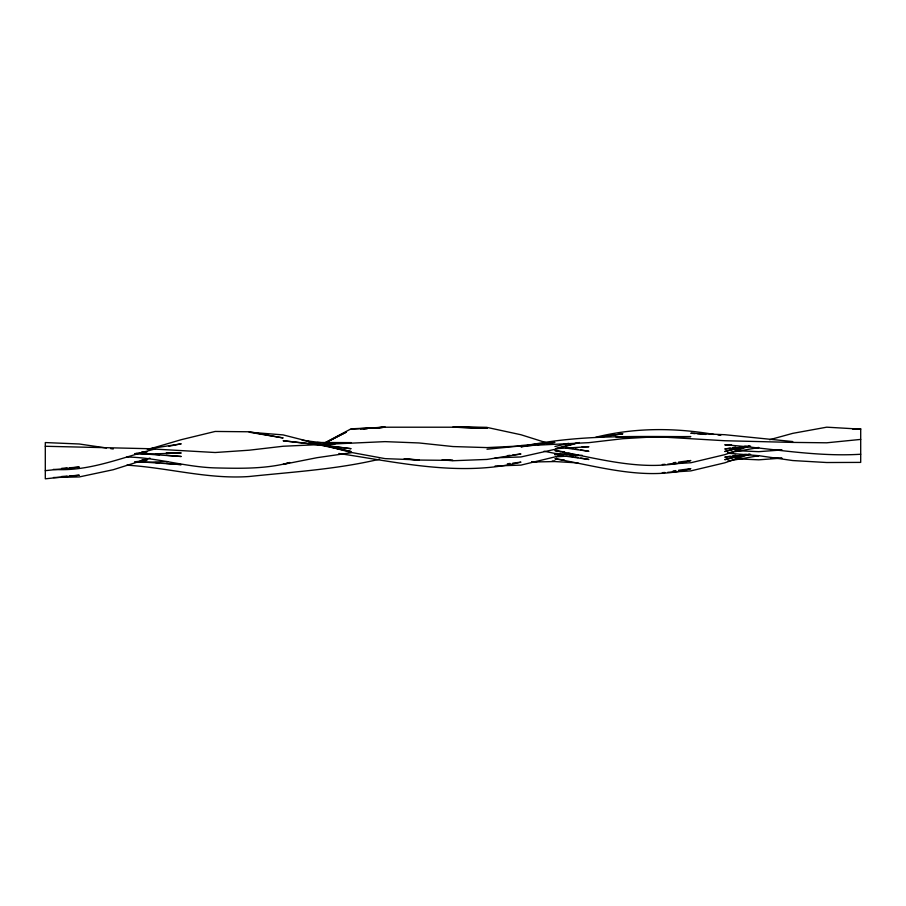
<?xml version="1.0" encoding="UTF-8"?>
<svg xmlns="http://www.w3.org/2000/svg" width="906" height="906" viewBox="0 0 906 906"><rect width="100%" height="100%" fill="white"/><g stroke="black" fill="none" stroke-linecap="round" stroke-linejoin="round"><path stroke-width="1.36" d="M325.594 442.411L351.075 428.832L385.05 427.213L453 427.213L486.975 427.406L520.95 434.744L547.088 442.955M749.624 446.012L724.8 454.665L690.825 462.74L667.722 464.166M749.624 454.166L724.8 462.819L690.825 470.894L667.722 472.32M735.253 450.203L748.322 446.103M735.253 458.357L748.322 454.257M289.66 462.649C265.492 469.093 240.011 468.504 215.175 467.904C185.334 467.043 156.647 457.428 126.84 457.02M149.841 448.9L181.2 439.693L215.175 431.449L249.15 431.777L283.125 437.949L249.15 432.185L283.125 434.903L325.254 445.616M289.66 462.479L283.125 464.404L317.1 457.677L351.075 452.762M579.387 442.502L554.925 449.331L520.95 456.964L495.129 457.824M569.874 453.306L520.95 465.118L495.129 465.978M769.647 439.716L792.75 433.351L826.725 427.179L860.7 429.15L857.982 429.218M556.284 448.357L578.028 442.683M556.284 456.511L568.515 453.317M745.185 446.228L724.8 451.505L746.544 446.126M745.185 454.382L724.8 459.659L746.544 454.28M554.925 446.522L568.515 443.351M155.379 448.889C121.846 457.371 88.856 471.935 53.454 469.365M168.969 446.216L181.2 443.815L147.225 449.116M149.943 458.108L113.25 469.716L79.275 476.93L53.454 477.519M595.695 437.258C634.393 427.541 674.755 427.643 713.928 434.416M379.614 459.183C336.715 469.376 292.831 471.924 249.15 476.511C207.791 479.433 167.723 467.587 126.84 465.174M727.518 461.154L758.775 455.684L792.75 460.554L826.725 462.524L860.7 462.4L860.7 428.708L852.546 429.002M134.994 453.838L147.225 451.698L141.789 451.822M134.994 461.992L147.225 459.852L141.789 459.976M730.236 448.062L724.8 449.002L750.621 446.205M732.954 447.587L735.672 447.111M730.236 456.216L724.8 457.156L750.621 454.359M732.954 455.741L735.672 455.265M599.772 437.054L622.875 433.77L598.413 437.236M534.54 445.061L520.95 446.828C576.828 434.37 633.996 436.703 690.825 436.613L616.08 437.156M537.258 444.71L544.053 443.838M546.771 443.476L554.925 442.422L520.95 445.548M673.158 462.773L675.876 462.434M678.594 462.083L690.825 460.531C645.604 473.057 599.613 458.459 554.925 450.599L564.438 451.935M673.158 470.927L675.876 470.588M678.594 470.237L690.825 468.685C645.604 481.211 599.613 466.613 554.925 458.753L564.438 460.089M507.36 455.639L510.078 455.31M512.796 454.982L520.95 453.997L486.975 459.433L453 460.735L442.128 459.784M507.36 463.793L510.078 463.464M512.796 463.136L520.95 462.151C460.407 477.043 398.98 462.468 338.844 453.487M45.3 470.667L79.275 467.066L69.762 467.768M860.7 439.41L826.725 442.796L792.75 442.411L724.8 440.735L656.85 436.715L622.875 438.697L588.9 442.649L486.975 447.598L453 446.556L419.025 442.955L385.05 441.63L283.125 446.25L249.15 450.203L215.175 452.513L147.225 448.663L45.3 446.273M486.975 449.229L520.95 445.911M363.306 428.946L367.383 428.617M374.178 428.085L385.05 427.213L351.075 429.195M754.698 447.847L758.775 447.53L727.518 453L731.595 453.068M754.698 456.001L758.775 455.684L727.518 453.193M781.878 449.954L758.775 451.675L738.39 450.758M781.878 458.108L758.775 459.829L738.39 458.912M61.608 468.357L67.044 467.96M61.608 476.511L67.044 476.114M69.762 475.922L79.275 475.22L45.3 478.821L45.3 442.558L79.275 443.997L106.455 447.994M360.588 428.991L367.383 428.493M372.819 428.096L385.05 427.213M662.286 464.506L665.004 464.336M662.286 472.66L665.004 472.49M556.284 448.629L588.9 446.726L582.105 446.681M556.284 456.783L582.105 455.276M531.822 461.811L537.258 461.607M552.207 461.041L554.925 460.939M167.61 461.584L147.225 462.253L134.994 461.664M531.822 462.015L554.925 461.562L578.028 462.909M860.7 454.246C815.026 457.088 770.134 448.028 724.8 444.812L731.595 444.914M317.1 442.49L351.075 442.626M166.251 452.875L181.2 452.989L147.225 454.099L134.994 453.51M486.975 427.609L453 427.213L486.975 428.085M486.975 427.836L453 427.213L486.975 428.006M771.006 449.818L781.878 450.191M771.006 457.972L781.878 458.345M578.028 454.755L554.925 453.408L544.053 451.233M405.435 458.912L419.025 459.92L385.05 458.629L351.075 452.4L327.972 446.33M694.902 433.555L690.825 433.238L724.8 434.71L792.75 441.562M697.62 433.77L705.774 434.416M444.846 459.761L453 460.395L419.025 460.055L404.076 458.889M155.379 454.404L159.456 454.733M166.251 455.276L181.2 456.488L136.353 453.408M155.379 462.558L159.456 462.887M166.251 463.43L181.2 464.642L136.353 461.562M302.151 440.259L334.767 444.393M317.1 444.416L283.125 440.758L351.075 448.685L317.1 444.427L351.075 451.584L327.972 446.069M718.005 434.971L720.723 435.344M565.797 448.04L588.9 451.313L580.746 449.897M565.797 456.194L588.9 459.467L580.746 458.051M308.946 442.275L322.536 444.767M110.532 448.595L113.25 448.991M569.874 448.017L572.592 448.481M575.31 448.957L578.028 449.433M569.874 456.171L572.592 456.635M575.31 457.111L578.028 457.587M346.047 432.264L325.911 442.57L346.047 432.241M560.361 453.408L554.925 454.676L560.361 453.408"/></g></svg>
